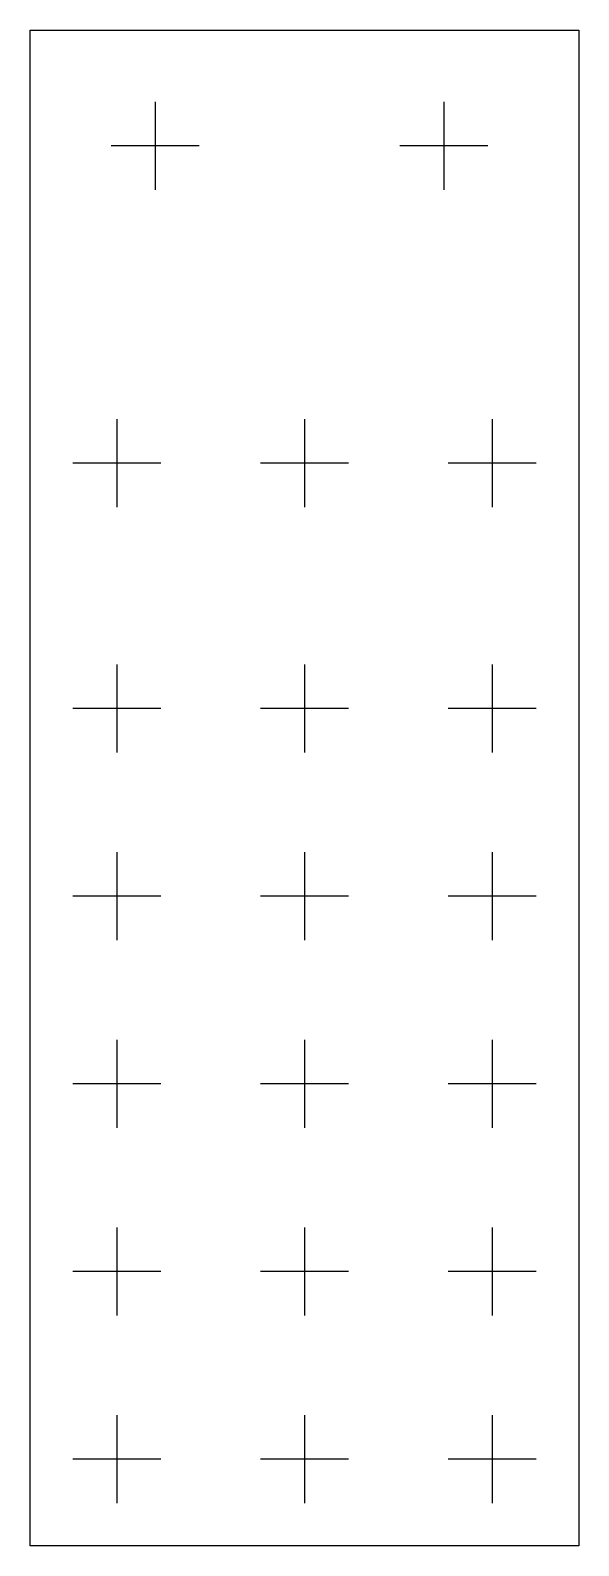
# Model space of a CAD drawing. Extents: x 0 to 38, y 0 to 105.
import ezdxf

# ---------------------------------------------------------------- set-up
doc = ezdxf.new("R2010")
doc.units = 0
doc.layers.add('DXF_881_HOLE_CENTRES0_MOD0', color=7, linetype='CONTINUOUS')

msp = doc.modelspace()

# ---------------------------------------------------------------- linework, layer by layer
at = {"layer": 'DXF_881_HOLE_CENTRES0_MOD0', "color": 18}
for p, q in [((0, 105), (38, 105)), ((0, 0), (0, 105)), ((38, 105), (38, 0)), ((8.65, 100.05), (8.65, 93.95)), ((28.65, 100.05), (28.65, 93.95)), ((11.7, 97), (5.6, 97)), ((31.7, 97), (25.6, 97)), ((6, 78.05), (6, 71.95)), ((19, 78.05), (19, 71.95)), ((32, 78.05), (32, 71.95)), ((9.05, 75), (2.95, 75)), ((22.05, 75), (15.95, 75)), ((35.05, 75), (28.95, 75)), ((6, 61.05), (6, 54.95)), ((19, 61.05), (19, 54.95)), ((32, 61.05), (32, 54.95)), ((9.05, 58), (2.95, 58)), ((22.05, 58), (15.95, 58)), ((35.05, 58), (28.95, 58)), ((6, 48.05), (6, 41.95)), ((19, 48.05), (19, 41.95)), ((32, 48.05), (32, 41.95)), ((9.05, 45), (2.95, 45)), ((22.05, 45), (15.95, 45)), ((35.05, 45), (28.95, 45)), ((6, 35.05), (6, 28.95)), ((19, 35.05), (19, 28.95)), ((32, 35.05), (32, 28.95)), ((9.05, 32), (2.95, 32)), ((22.05, 32), (15.95, 32)), ((35.05, 32), (28.95, 32)), ((6, 22.05), (6, 15.95)), ((19, 22.05), (19, 15.95)), ((32, 22.05), (32, 15.95)), ((9.05, 19), (2.95, 19)), ((22.05, 19), (15.95, 19)), ((35.05, 19), (28.95, 19)), ((6, 9.05), (6, 2.95)), ((19, 9.05), (19, 2.95)), ((32, 9.05), (32, 2.95)), ((9.05, 6), (2.95, 6)), ((22.05, 6), (15.95, 6)), ((35.05, 6), (28.95, 6)), ((38, 0), (0, 0))]:
    msp.add_line(p, q, dxfattribs=at)

doc.saveas('drawing.dxf')
